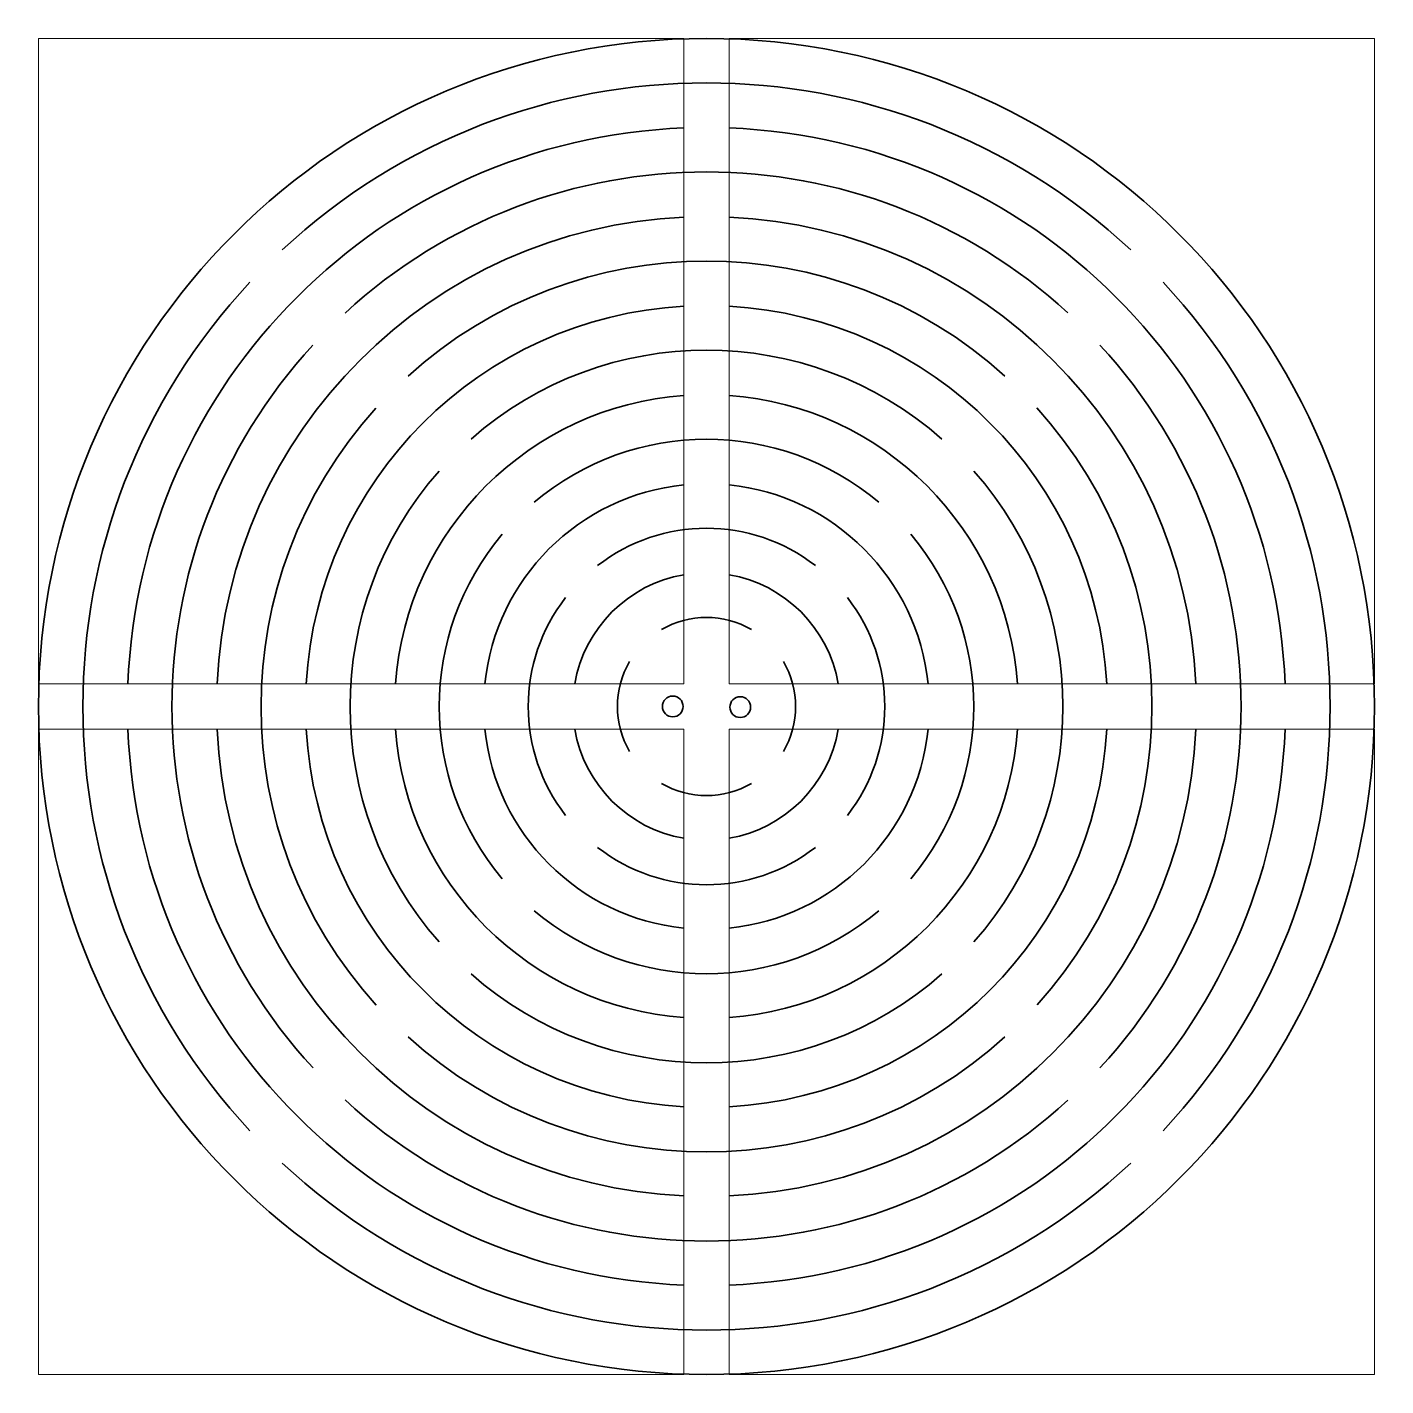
# Model space of a CAD drawing. Header units: millimetres. Extents: x -132.2 to -42.3, y -2.2 to 87.8.
import ezdxf

# ---------------------------------------------------------------- set-up
doc = ezdxf.new("R2010")
doc.units = ezdxf.units.MM
doc.header["$MEASUREMENT"] = 0
doc.layers.add('layer 1', color=7, linetype='Continuous')

msp = doc.modelspace()

# ---------------------------------------------------------------- linework, layer by layer
at = {"layer": 'layer 1', "color": 250, "lineweight": 35}
for points in [[(-115.3589, 73.0207), (-99.5237, 87.7683), (-75.005, 87.7683), (-59.1696, 73.0207)], [(-88.7643, 81.098), (-108.7502, 80.3303), (-124.7906, 64.2901), (-125.558, 44.3046)], [(-111.1881, 68.8497), (-97.663, 81.2963), (-76.8657, 81.2965), (-63.3404, 68.8499)], [(-48.9709, 44.3046), (-49.7383, 64.2901), (-65.7785, 80.3303), (-85.7644, 81.098)], [(-88.7643, 75.199), (-105.4896, 74.4387), (-118.8984, 61.0299), (-119.6587, 44.3046)], [(-107.0159, 64.6775), (-95.8025, 74.8249), (-78.7258, 74.8249), (-67.5126, 64.6777)], [(-54.8699, 44.3046), (-55.6303, 61.03), (-69.0391, 74.4389), (-85.7645, 75.199)], [(-117.4802, 14.71), (-132.228, 30.5454), (-132.2277, 55.0642), (-117.4802, 70.8994)], [(-57.0483, 70.8994), (-42.3005, 55.0638), (-42.3007, 30.5451), (-57.0483, 14.71)], [(-88.7647, 69.2971), (-102.2292, 68.5474), (-113.0073, 57.7692), (-113.757, 44.3048)], [(-60.7717, 44.3044), (-61.5212, 57.7692), (-72.2997, 68.5476), (-85.7645, 69.2972)], [(-102.8417, 60.5034), (-93.9439, 68.3543), (-80.5845, 68.3543), (-71.6866, 60.5034)], [(-113.3093, 18.881), (-125.7557, 32.4061), (-125.7559, 53.2031), (-113.3096, 66.7282)], [(-61.2191, 66.7287), (-48.7725, 53.2035), (-48.7725, 32.4059), (-61.2191, 18.8807)], [(-88.7645, 63.3908), (-98.9682, 62.658), (-107.1179, 54.5083), (-107.8507, 44.3048)], [(-66.6782, 44.3046), (-67.4109, 54.5085), (-75.5605, 62.658), (-85.7644, 63.3908)], [(-109.118, 23.032), (-119.2801, 34.2401), (-119.2906, 51.3221), (-109.1495, 62.5424)], [(-65.4104, 62.5774), (-55.2482, 51.3693), (-55.2377, 34.2873), (-65.3788, 23.067)], [(-98.6628, 56.3245), (-92.0873, 61.8847), (-82.4412, 61.8847), (-75.8657, 56.3245)], [(-104.9628, 27.2274), (-112.8135, 36.1251), (-112.8137, 49.4843), (-104.963, 58.3821)], [(-69.5655, 58.3823), (-61.7146, 49.4846), (-61.7146, 36.1247), (-69.5655, 27.2271)], [(-88.7645, 57.4752), (-95.7069, 56.7727), (-101.2323, 51.2471), (-101.9349, 44.3048)], [(-72.5937, 44.3044), (-73.2958, 51.2448), (-78.8182, 56.769), (-85.7575, 57.4745)], [(-94.4722, 52.1343), (-90.2361, 55.4193), (-84.2922, 55.4193), (-80.0562, 52.1343)], [(-100.7839, 31.4062), (-106.3441, 37.9816), (-106.3443, 47.6278), (-100.7839, 54.2032)], [(-73.7444, 54.2032), (-68.1842, 47.6278), (-68.184, 37.9815), (-73.7444, 31.4062)], [(-88.7647, 51.5292), (-92.4447, 50.8978), (-95.3577, 47.9848), (-95.9891, 44.3046)], [(-78.5398, 44.3046), (-79.1711, 47.9848), (-82.0836, 50.8975), (-85.7638, 51.5292)], [(-96.5935, 35.5964), (-99.8787, 39.8325), (-99.8787, 45.7767), (-96.5938, 50.0128)], [(-77.9347, 50.0128), (-74.6496, 45.7767), (-74.6496, 39.8327), (-77.9348, 35.5964)], [(-90.2347, 47.8982), (-88.4045, 48.9691), (-86.1247, 48.9693), (-84.2947, 47.8987)], [(-92.3571, 39.8334), (-93.4288, 41.6641), (-93.429, 43.9453), (-92.3571, 45.776)], [(-82.1713, 45.776), (-81.0995, 43.9449), (-81.0995, 41.6639), (-82.1715, 39.8332)], [(-125.558, 41.3046), (-124.7906, 21.3191), (-108.7502, 5.2789), (-88.7643, 4.5112)], [(-119.6587, 41.3046), (-118.8984, 24.5794), (-105.4896, 11.1705), (-88.7643, 10.4102)], [(-113.7568, 41.3043), (-113.0071, 27.8398), (-102.229, 17.0618), (-88.7647, 16.3122)], [(-107.8507, 41.3046), (-107.1179, 31.1008), (-98.9682, 22.9512), (-88.7643, 22.2184)], [(-101.9349, 41.3045), (-101.2325, 34.3643), (-95.7105, 28.8403), (-88.7712, 28.1347)], [(-95.9891, 41.3046), (-95.3577, 37.6244), (-92.4451, 34.7117), (-88.7649, 34.0801)], [(-85.7645, 34.0801), (-82.084, 34.7112), (-79.1711, 37.6244), (-78.5398, 41.3048)], [(-85.7645, 10.4102), (-69.0391, 11.1704), (-55.6303, 24.5792), (-54.8699, 41.3046)], [(-85.7645, 16.312), (-72.2999, 17.0616), (-61.5214, 27.8398), (-60.7717, 41.3045)], [(-85.7644, 4.5112), (-65.7785, 5.2789), (-49.7383, 21.3191), (-48.9709, 41.3046)], [(-85.7644, 22.2184), (-75.5605, 22.9512), (-67.4109, 31.1008), (-66.6782, 41.3046)], [(-85.7642, 28.134), (-78.8218, 28.8365), (-73.2964, 34.3621), (-72.5937, 41.3045)], [(-84.2936, 37.7112), (-86.1242, 36.64), (-88.4049, 36.6401), (-90.2354, 37.7117)], [(-80.0562, 33.4751), (-84.2922, 30.1901), (-90.2363, 30.1902), (-94.4725, 33.4753)], [(-75.8657, 29.2849), (-82.4412, 23.7245), (-92.0875, 23.7246), (-98.6628, 29.285)], [(-71.6866, 25.106), (-80.5845, 17.2551), (-93.9439, 17.2553), (-102.8417, 25.1061)], [(-67.5126, 20.9317), (-78.7258, 10.7845), (-95.8027, 10.7847), (-107.0159, 20.9319)], [(-63.3406, 16.7593), (-76.8659, 4.3129), (-97.6627, 4.3131), (-111.188, 16.7599)], [(-59.1696, 12.5887), (-75.0046, -2.1588), (-99.5235, -2.1591), (-115.3589, 12.5887)]]:
    msp.add_open_spline(points, degree=3, dxfattribs=at)
at = {"layer": 'layer 1', "color": 13, "lineweight": 9}
for points in [[(-131.4809, 87.0212), (-131.4809, 87.0212), (-88.7645, 87.0212), (-88.7645, 87.0212), (-88.7645, 87.0212), (-88.7645, 87.0212), (-88.7645, 44.3046), (-88.7645, 44.3046), (-88.7645, 44.3046), (-88.7645, 44.3046), (-131.4809, 44.3046), (-131.4809, 44.3046), (-131.4809, 44.3046), (-131.4809, 44.3046), (-131.4809, 87.0212), (-131.4809, 87.0212)], [(-85.7644, 87.0212), (-85.7644, 87.0212), (-43.0479, 87.0212), (-43.0479, 87.0212), (-43.0479, 87.0212), (-43.0479, 87.0212), (-43.0479, 44.3046), (-43.0479, 44.3046), (-43.0479, 44.3046), (-43.0479, 44.3046), (-85.7644, 44.3046), (-85.7644, 44.3046), (-85.7644, 44.3046), (-85.7644, 44.3046), (-85.7644, 87.0212), (-85.7644, 87.0212)], [(-131.4809, 41.3046), (-131.4809, 41.3046), (-88.7645, 41.3046), (-88.7645, 41.3046), (-88.7645, 41.3046), (-88.7645, 41.3046), (-88.7645, -1.4119), (-88.7645, -1.4119), (-88.7645, -1.4119), (-88.7645, -1.4119), (-131.4809, -1.4119), (-131.4809, -1.4119), (-131.4809, -1.4119), (-131.4809, -1.4119), (-131.4809, 41.3046), (-131.4809, 41.3046)], [(-85.7644, 41.3046), (-85.7644, 41.3046), (-43.0479, 41.3046), (-43.0479, 41.3046), (-43.0479, 41.3046), (-43.0479, 41.3046), (-43.0479, -1.4119), (-43.0479, -1.4119), (-43.0479, -1.4119), (-43.0479, -1.4119), (-85.7644, -1.4119), (-85.7644, -1.4119), (-85.7644, -1.4119), (-85.7644, -1.4119), (-85.7644, 41.3046), (-85.7644, 41.3046)]]:
    msp.add_open_spline(points, degree=3, knots=[0, 0, 0, 0, 0.2, 0.2, 0.2, 0.2, 0.4, 0.4, 0.4, 0.4, 0.6, 0.6, 0.6, 0.6, 1, 1, 1, 1], dxfattribs=at)
at = {"layer": 'layer 1', "color": 250, "lineweight": 35}
for points in [[(-43.0479, 42.8046), (-43.0479, 67.2445), (-62.8245, 87.021), (-87.2643, 87.021), (-87.2643, 87.021), (-111.7042, 87.021), (-131.4808, 67.2445), (-131.4808, 42.8046), (-131.4808, 42.8046), (-131.4808, 18.3648), (-111.7042, -1.4119), (-87.2643, -1.4119), (-87.2643, -1.4119), (-62.8245, -1.4119), (-43.0479, 18.3648), (-43.0479, 42.8046)], [(-89.4978, 42.1216), (-89.8769, 42.1216), (-90.1854, 42.43), (-90.1854, 42.8093), (-90.1854, 42.8093), (-90.1854, 43.1882), (-89.8769, 43.4969), (-89.4978, 43.4969), (-89.4978, 43.4969), (-89.1187, 43.4969), (-88.8102, 43.1882), (-88.8102, 42.8093), (-88.8102, 42.8093), (-88.8102, 42.43), (-89.1187, 42.1216), (-89.4978, 42.1216)], [(-85.0307, 42.0775), (-85.41, 42.0775), (-85.7185, 42.3862), (-85.7185, 42.7652), (-85.7185, 42.7652), (-85.7185, 43.1445), (-85.41, 43.4528), (-85.0307, 43.4528), (-85.0307, 43.4528), (-84.6516, 43.4528), (-84.3431, 43.1445), (-84.3431, 42.7652), (-84.3431, 42.7652), (-84.3431, 42.3862), (-84.6516, 42.0775), (-85.0307, 42.0775)]]:
    msp.add_open_spline(points, degree=3, knots=[0, 0, 0, 0, 0.2, 0.2, 0.2, 0.2, 0.4, 0.4, 0.4, 0.4, 0.6, 0.6, 0.6, 0.6, 1, 1, 1, 1], dxfattribs=at)

doc.saveas('drawing.dxf')
